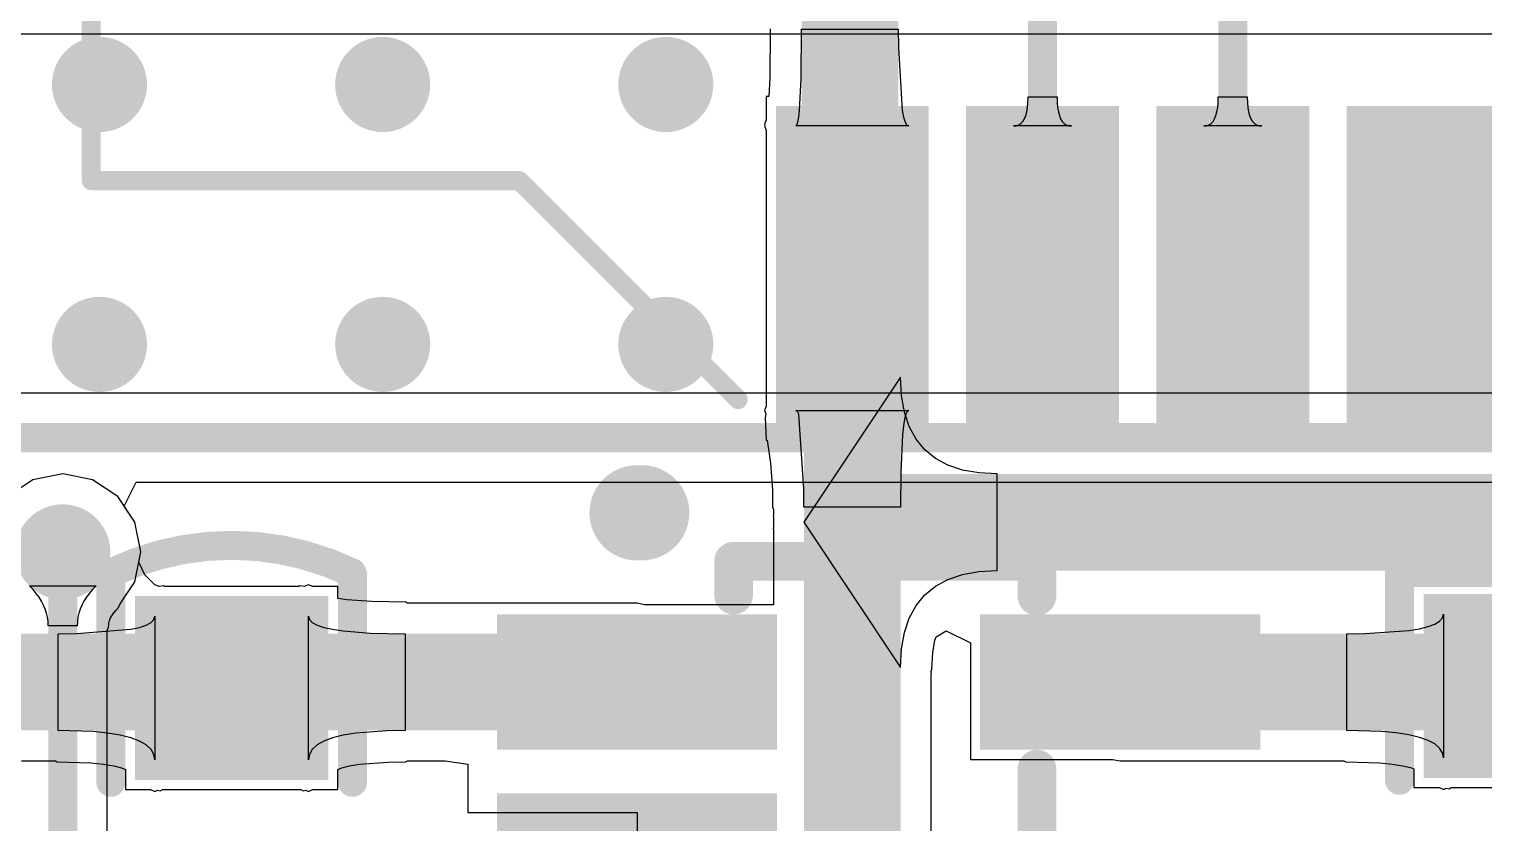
# Model space of a CAD drawing. Header units: millimetres. Extents: x 6.03 to 8.53, y 10.22 to 11.81.
# Drawn here: x 7.0856 to 7.3866, y 11.3652 to 11.5294 of the extents above; entities that cross this region are included whole.
import ezdxf

# ---------------------------------------------------------------- set-up
doc = ezdxf.new("R2010")
doc.units = ezdxf.units.MM
doc.header["$MEASUREMENT"] = 0
for name, color, linetype in [('BottomLayer', 5, 'Continuous'), ('MultiLayer', 9, 'Continuous'), ('TopLayer', 1, 'Continuous'), ('TopOverlay', 2, 'Continuous'), ('TopPaste', 8, 'Continuous'), ('TopSolder', 216, 'Continuous')]:
    doc.layers.add(name, color=color, linetype=linetype)

# ---------------------------------------------------------------- blocks, each defined once
blk = doc.blocks.new('C0603_16')
at = {"layer": 'TopLayer'}
for points in [[(-0.0125, 0.016), (-0.0425, 0.016), (-0.0125, -0.016), (-0.0425, -0.016)], [(0.0425, 0.016), (0.0125, 0.016), (0.0425, -0.016), (0.0125, -0.016)]]:
    blk.add_solid(points, dxfattribs=at)
at = {"layer": 'TopOverlay', "const_width": 0.006}
for points in [[(-0.05154, -0.02444, -0.22601), (-0.05133, 0.02486)], [(0.05154, 0.02444, -0.227259), (0.05134, -0.02486)]]:
    blk.add_lwpolyline(points, format="xyb", dxfattribs=at)
at = {"layer": 'TopOverlay', "const_width": 0.003}
for points in [[(-0.05284, 0.02486, 1), (-0.04983, 0.02486, 1)], [(-0.0525, 0.025, 1), (-0.0495, 0.025, 1)], [(-0.0095, 0.025, 1), (-0.0065, 0.025, 1)], [(0.0065, 0.025, 1), (0.0095, 0.025, 1)], [(0.0495, 0.025, 1), (0.0525, 0.025, 1)], [(0.05004, 0.02444, 1), (0.05304, 0.02444, 1)], [(-0.05304, -0.02444, 1), (-0.05004, -0.02444, 1)], [(-0.0525, -0.025, 1), (-0.0495, -0.025, 1)], [(-0.0095, -0.025, 1), (-0.0065, -0.025, 1)], [(0.0065, -0.025, 1), (0.0095, -0.025, 1)], [(0.0495, -0.025, 1), (0.0525, -0.025, 1)], [(0.04984, -0.02486, 1), (0.05284, -0.02486, 1)]]:
    blk.add_lwpolyline(points, format="xyb", close=True, dxfattribs=at)
at = {"layer": 'TopOverlay', "const_width": 0.006}
for points in [[(-0.051, 0.025), (-0.008, 0.025)], [(0.008, 0.025), (0.051, 0.025)], [(-0.051, -0.025), (-0.008, -0.025)], [(0.008, -0.025), (0.051, -0.025)]]:
    blk.add_lwpolyline(points, dxfattribs=at)
at = {"layer": 'TopPaste'}
for points in [[(-0.0125, 0.016), (-0.0425, 0.016), (-0.0125, -0.016), (-0.0425, -0.016)], [(0.0425, 0.016), (0.0125, 0.016), (0.0425, -0.016), (0.0125, -0.016)]]:
    blk.add_solid(points, dxfattribs=at)
at = {"layer": 'TopSolder'}
for points in [[(-0.0085, 0.02), (-0.0465, 0.02), (-0.0085, -0.02), (-0.0465, -0.02)], [(0.0465, 0.02), (0.0085, 0.02), (0.0465, -0.02), (0.0085, -0.02)]]:
    blk.add_solid(points, dxfattribs=at)
blk = doc.blocks.new('0603_34')
at = {"layer": 'TopLayer'}
for points in [[(-0.0425, -0.016), (-0.0125, -0.016), (-0.0425, 0.016), (-0.0125, 0.016)], [(0.0125, -0.016), (0.0425, -0.016), (0.0125, 0.016), (0.0425, 0.016)]]:
    blk.add_solid(points, dxfattribs=at)
at = {"layer": 'TopOverlay', "const_width": 0.006}
for points in [[(-0.051, 0.025), (-0.051, -0.025)], [(-0.051, 0.025), (-0.008, 0.025)], [(0.008, 0.025), (0.051, 0.025)], [(0.051, 0.025), (0.051, -0.025)], [(-0.051, -0.025), (-0.008, -0.025)], [(0.008, -0.025), (0.051, -0.025)]]:
    blk.add_lwpolyline(points, dxfattribs=at)
at = {"layer": 'TopOverlay', "const_width": 0.003}
for points in [[(-0.0525, 0.025, 1), (-0.0495, 0.025, 1)], [(-0.0525, 0.025, 1), (-0.0495, 0.025, 1)], [(-0.0095, 0.025, 1), (-0.0065, 0.025, 1)], [(0.0065, 0.025, 1), (0.0095, 0.025, 1)], [(0.0495, 0.025, 1), (0.0525, 0.025, 1)], [(0.0495, 0.025, 1), (0.0525, 0.025, 1)], [(-0.0525, -0.025, 1), (-0.0495, -0.025, 1)], [(-0.0525, -0.025, 1), (-0.0495, -0.025, 1)], [(-0.0095, -0.025, 1), (-0.0065, -0.025, 1)], [(0.0065, -0.025, 1), (0.0095, -0.025, 1)], [(0.0495, -0.025, 1), (0.0525, -0.025, 1)], [(0.0495, -0.025, 1), (0.0525, -0.025, 1)]]:
    blk.add_lwpolyline(points, format="xyb", close=True, dxfattribs=at)
at = {"layer": 'TopPaste'}
for points in [[(-0.0425, -0.016), (-0.0125, -0.016), (-0.0425, 0.016), (-0.0125, 0.016)], [(0.0125, -0.016), (0.0425, -0.016), (0.0125, 0.016), (0.0425, 0.016)]]:
    blk.add_solid(points, dxfattribs=at)
at = {"layer": 'TopSolder'}
for points in [[(-0.0465, -0.02), (-0.0085, -0.02), (-0.0465, 0.02), (-0.0085, 0.02)], [(0.0085, -0.02), (0.0465, -0.02), (0.0085, 0.02), (0.0465, 0.02)]]:
    blk.add_solid(points, dxfattribs=at)
blk = doc.blocks.new('SOT_23_5_41')
at = {"layer": 'TopLayer'}
for points in [[(-0.125, 0.085), (-0.125, 0.065), (-0.075, 0.085), (-0.075, 0.065)], [(-0.025, 0.085), (-0.025, 0.065), (0.025, 0.085), (0.025, 0.065)], [(-0.025, 0.047), (-0.025, 0.027), (0.025, 0.047), (0.025, 0.027)], [(-0.125, 0.01), (-0.125, -0.01), (-0.075, 0.01), (-0.075, -0.01)], [(-0.025, 0.01), (-0.025, -0.01), (0.025, 0.01), (0.025, -0.01)]]:
    blk.add_solid(points, dxfattribs=at)
at = {"layer": 'TopOverlay'}
for points, const_width in [([(-0.02, 0.09932), (-0.08276, 0.09932)], 0.008), ([(-0.08276, 0.09932), (-0.08276, 0.09224)], 0.008), ([(-0.02, 0.09932), (-0.02, 0.093)], 0.008), ([(-0.08276, 0.05724), (-0.08276, 0.018)], 0.008), ([(-0.08276, -0.01776), (-0.08276, -0.025)], 0.008), ([(-0.02, -0.018), (-0.02, -0.025)], 0.008), ([(-0.02, -0.025), (-0.08276, -0.025)], 0.008), ([(0, -0.035), (-0.001, -0.035)], 0.01969)]:
    blk.add_lwpolyline(points, dxfattribs=dict(at, const_width=const_width))
for points, const_width in [([(-0.08476, 0.09932, 1), (-0.08076, 0.09932, 1)], 0.004), ([(-0.08476, 0.09932, 1), (-0.08076, 0.09932, 1)], 0.004), ([(-0.022, 0.09932, 1), (-0.018, 0.09932, 1)], 0.004), ([(-0.022, 0.09932, 1), (-0.018, 0.09932, 1)], 0.004), ([(-0.022, 0.093, 1), (-0.018, 0.093, 1)], 0.004), ([(-0.08476, 0.09224, 1), (-0.08076, 0.09224, 1)], 0.004), ([(-0.08476, 0.05724, 1), (-0.08076, 0.05724, 1)], 0.004), ([(-0.08476, 0.018, 1), (-0.08076, 0.018, 1)], 0.004), ([(-0.08476, -0.01776, 1), (-0.08076, -0.01776, 1)], 0.004), ([(-0.022, -0.018, 1), (-0.018, -0.018, 1)], 0.004), ([(-0.08476, -0.025, 1), (-0.08076, -0.025, 1)], 0.004), ([(-0.08476, -0.025, 1), (-0.08076, -0.025, 1)], 0.004), ([(-0.022, -0.025, 1), (-0.018, -0.025, 1)], 0.004), ([(-0.022, -0.025, 1), (-0.018, -0.025, 1)], 0.004), ([(-0.00592, -0.035, 1), (0.00392, -0.035, 1)], 0.00984), ([(-0.00492, -0.035, 1), (0.00492, -0.035, 1)], 0.00984)]:
    blk.add_lwpolyline(points, format="xyb", close=True, dxfattribs=dict(at, const_width=const_width))
at = {"layer": 'TopPaste'}
for points in [[(-0.125, 0.085), (-0.125, 0.065), (-0.075, 0.085), (-0.075, 0.065)], [(-0.025, 0.085), (-0.025, 0.065), (0.025, 0.085), (0.025, 0.065)], [(-0.025, 0.047), (-0.025, 0.027), (0.025, 0.047), (0.025, 0.027)], [(-0.125, 0.01), (-0.125, -0.01), (-0.075, 0.01), (-0.075, -0.01)], [(-0.025, 0.01), (-0.025, -0.01), (0.025, 0.01), (0.025, -0.01)]]:
    blk.add_solid(points, dxfattribs=at)
at = {"layer": 'TopSolder'}
for points in [[(-0.129, 0.089), (-0.129, 0.061), (-0.071, 0.089), (-0.071, 0.061)], [(-0.029, 0.089), (-0.029, 0.061), (0.029, 0.089), (0.029, 0.061)], [(-0.029, 0.051), (-0.029, 0.023), (0.029, 0.051), (0.029, 0.023)], [(-0.129, 0.014), (-0.129, -0.014), (-0.071, 0.014), (-0.071, -0.014)], [(-0.029, 0.014), (-0.029, -0.014), (0.029, 0.014), (0.029, -0.014)]]:
    blk.add_solid(points, dxfattribs=at)
blk = doc.blocks.new('FFC1_0_SMT_15P_44')
at = {"layer": 'TopLayer'}
for points in [[(0.14567, 0.04567), (0.16929, 0.04567), (0.14567, 0.10472), (0.16929, 0.10472)], [(0.18504, 0.04567), (0.20866, 0.04567), (0.18504, 0.10472), (0.20866, 0.10472)], [(0.22441, 0.04567), (0.24803, 0.04567), (0.22441, 0.10472), (0.24803, 0.10472)], [(0.26378, 0.04567), (0.2874, 0.04567), (0.26378, 0.10472), (0.2874, 0.10472)]]:
    blk.add_solid(points, dxfattribs=at)
at = {"layer": 'TopOverlay', "const_width": 0.00394}
for points in [[(0.34449, 0.05709), (0.29921, 0.10236)], [(0.43307, 0.05709), (0.34449, 0.05709)], [(0.43307, 0.05709), (0.43307, -0.08858)]]:
    blk.add_lwpolyline(points, dxfattribs=at)
at = {"layer": 'TopOverlay', "const_width": 0.00197}
for points in [[(0.29823, 0.10236, 1), (0.3002, 0.10236, 1)], [(0.3435, 0.05709, 1), (0.34547, 0.05709, 1)], [(0.3435, 0.05709, 1), (0.34547, 0.05709, 1)], [(0.43209, 0.05709, 1), (0.43406, 0.05709, 1)], [(0.43209, 0.05709, 1), (0.43406, 0.05709, 1)]]:
    blk.add_lwpolyline(points, format="xyb", close=True, dxfattribs=at)
at = {"layer": 'TopPaste'}
for points in [[(0.14567, 0.04567), (0.16929, 0.04567), (0.14567, 0.10472), (0.16929, 0.10472)], [(0.18504, 0.04567), (0.20866, 0.04567), (0.18504, 0.10472), (0.20866, 0.10472)], [(0.22441, 0.04567), (0.24803, 0.04567), (0.22441, 0.10472), (0.24803, 0.10472)], [(0.26378, 0.04567), (0.2874, 0.04567), (0.26378, 0.10472), (0.2874, 0.10472)]]:
    blk.add_solid(points, dxfattribs=at)
at = {"layer": 'TopSolder'}
for points in [[(0.14167, 0.04167), (0.17329, 0.04167), (0.14167, 0.10872), (0.17329, 0.10872)], [(0.18104, 0.04167), (0.21266, 0.04167), (0.18104, 0.10872), (0.21266, 0.10872)], [(0.22041, 0.04167), (0.25203, 0.04167), (0.22041, 0.10872), (0.25203, 0.10872)], [(0.25978, 0.04167), (0.2914, 0.04167), (0.25978, 0.10872), (0.2914, 0.10872)]]:
    blk.add_solid(points, dxfattribs=at)

msp = doc.modelspace()

# ---------------------------------------------------------------- linework, layer by layer
at = {"layer": 'BottomLayer'}
for p, q in [((7.0729, 11.52842), (7.39722, 11.52842)), ((7.54337, 11.45406), (7.00506, 11.45406)), ((7.10526, 11.43071), (7.10773, 11.43571)), ((7.10773, 11.43571), (7.54624, 11.43571)), ((7.10744, 11.42744), (7.10526, 11.43071)), ((7.10867, 11.42126), (7.10744, 11.42744)), ((7.10744, 11.41508), (7.10867, 11.42126)), ((7.08637, 11.41346), (7.08563, 11.41423)), ((7.08563, 11.41423), (7.09941, 11.41423)), ((7.08703, 11.41268), (7.08637, 11.41346)), ((7.09867, 11.41346), (7.09801, 11.41268)), ((7.09941, 11.41423), (7.09867, 11.41346)), ((7.1044, 11.41053), (7.10744, 11.41508)), ((7.08761, 11.41189), (7.08703, 11.41268)), ((7.08812, 11.41108), (7.08761, 11.41189)), ((7.08855, 11.41026), (7.08812, 11.41108)), ((7.0889, 11.40943), (7.08855, 11.41026)), ((7.09649, 11.41026), (7.09614, 11.40943)), ((7.09692, 11.41108), (7.09649, 11.41026)), ((7.09743, 11.41189), (7.09692, 11.41108)), ((7.09801, 11.41268), (7.09743, 11.41189)), ((7.10409, 11.40973), (7.1044, 11.41053)), ((7.08917, 11.40859), (7.0889, 11.40943)), ((7.08936, 11.40773), (7.08917, 11.40859)), ((7.08948, 11.40686), (7.08936, 11.40773)), ((7.09568, 11.40773), (7.09556, 11.40686)), ((7.09587, 11.40859), (7.09568, 11.40773)), ((7.09614, 11.40943), (7.09587, 11.40859)), ((7.10214, 11.40687), (7.10224, 11.40717)), ((7.10224, 11.40717), (7.10237, 11.40749)), ((7.10237, 11.40749), (7.10256, 11.40785)), ((7.10256, 11.40785), (7.1028, 11.40823)), ((7.1028, 11.40823), (7.10311, 11.40865)), ((7.10311, 11.40865), (7.10349, 11.40911)), ((7.10349, 11.40911), (7.10409, 11.40973)), ((7.08952, 11.40598), (7.08948, 11.40686)), ((7.09552, 11.40598), (7.08952, 11.40598)), ((7.09556, 11.40686), (7.09552, 11.40598)), ((7.1017, 11.40503), (7.10201, 11.40569)), ((7.1017, 11.23479), (7.1017, 11.40503)), ((7.10201, 11.40569), (7.10203, 11.40628)), ((7.10203, 11.40628), (7.10207, 11.40658)), ((7.10207, 11.40658), (7.10214, 11.40687))]:
    msp.add_line(p, q, dxfattribs=at)
for points, const_width in [([(7.09521, 11.51791, 1), (7.10505, 11.51791, 1)], 0.00984), ([(7.15381, 11.51791, 1), (7.16365, 11.51791, 1)], 0.00984), ([(7.2124, 11.51791, 1), (7.22224, 11.51791, 1)], 0.00984), ([(7.09521, 11.46417, 1), (7.10505, 11.46417, 1)], 0.00984), ([(7.15381, 11.46417, 1), (7.16365, 11.46417, 1)], 0.00984), ([(7.2124, 11.46417, 1), (7.22224, 11.46417, 1)], 0.00984), ([(7.0876, 11.42126, 1), (7.09744, 11.42126, 1)], 0.00984), ([(7.09102, 11.42126, 1), (7.09402, 11.42126, 1)], 0.003)]:
    msp.add_lwpolyline(points, format="xyb", close=True, dxfattribs=dict(at, const_width=const_width))
at = {"layer": 'BottomLayer', "const_width": 0.006}
for points in [[(6.99335, 11.44488), (7.55004, 11.44488)], [(7.09252, 11.23098), (7.09252, 11.42126)]]:
    msp.add_lwpolyline(points, dxfattribs=at)
at = {"layer": 'MultiLayer', "const_width": 0.00984}
for points in [[(7.09521, 11.51791, 1), (7.10505, 11.51791, 1)], [(7.15381, 11.51791, 1), (7.16365, 11.51791, 1)], [(7.2124, 11.51791, 1), (7.22224, 11.51791, 1)], [(7.09521, 11.46417, 1), (7.10505, 11.46417, 1)], [(7.15381, 11.46417, 1), (7.16365, 11.46417, 1)], [(7.2124, 11.46417, 1), (7.22224, 11.46417, 1)], [(7.0876, 11.42126, 1), (7.09744, 11.42126, 1)]]:
    msp.add_lwpolyline(points, format="xyb", close=True, dxfattribs=at)
at = {"layer": 'TopLayer'}
for p, q in [((7.23894, 11.5294), (7.23883, 11.51932)), ((7.24532, 11.51913), (7.24543, 11.52933)), ((7.24543, 11.52933), (7.26543, 11.52933)), ((7.26543, 11.52933), (7.26546, 11.52553)), ((7.26546, 11.52553), (7.26621, 11.51253)), ((7.23883, 11.51932), (7.23864, 11.51545)), ((7.24499, 11.51253), (7.24532, 11.51913)), ((7.23864, 11.51545), (7.2381, 11.51545)), ((7.2381, 11.51545), (7.2381, 11.51051)), ((7.24484, 11.51113), (7.24499, 11.51253)), ((7.26621, 11.51253), (7.26649, 11.51113)), ((7.29201, 11.51227), (7.29216, 11.51317)), ((7.29216, 11.51317), (7.29225, 11.51419)), ((7.29225, 11.51419), (7.29228, 11.51533)), ((7.29228, 11.51533), (7.29828, 11.51533)), ((7.29828, 11.51533), (7.29831, 11.51419)), ((7.29831, 11.51419), (7.2984, 11.51317)), ((7.2984, 11.51317), (7.29855, 11.51227)), ((7.33138, 11.51227), (7.33153, 11.51317)), ((7.33153, 11.51317), (7.33162, 11.51419)), ((7.33162, 11.51419), (7.33165, 11.51533)), ((7.33165, 11.51533), (7.33765, 11.51533)), ((7.33765, 11.51533), (7.33768, 11.51419)), ((7.33768, 11.51419), (7.33777, 11.51317)), ((7.33777, 11.51317), (7.33792, 11.51227)), ((7.23782, 11.50956), (7.23772, 11.50933)), ((7.2381, 11.51051), (7.23774, 11.5098)), ((7.23774, 11.5098), (7.23782, 11.50956)), ((7.24422, 11.50933), (7.24445, 11.50953)), ((7.24445, 11.50953), (7.24465, 11.51013)), ((7.24465, 11.51013), (7.24484, 11.51113)), ((7.26649, 11.51113), (7.26682, 11.51013)), ((7.26682, 11.51013), (7.26719, 11.50953)), ((7.26719, 11.50953), (7.2676, 11.50933)), ((7.28985, 11.50939), (7.29036, 11.50957)), ((7.29036, 11.50957), (7.29081, 11.50987)), ((7.29081, 11.50987), (7.2912, 11.51029)), ((7.2912, 11.51029), (7.29153, 11.51083)), ((7.29153, 11.51083), (7.2918, 11.51149)), ((7.2918, 11.51149), (7.29201, 11.51227)), ((7.29855, 11.51227), (7.29876, 11.51149)), ((7.29876, 11.51149), (7.29903, 11.51083)), ((7.29903, 11.51083), (7.29936, 11.51029)), ((7.29936, 11.51029), (7.29975, 11.50987)), ((7.29975, 11.50987), (7.3002, 11.50957)), ((7.3002, 11.50957), (7.30071, 11.50939)), ((7.32922, 11.50939), (7.32973, 11.50957)), ((7.32973, 11.50957), (7.33018, 11.50987)), ((7.33018, 11.50987), (7.33057, 11.51029)), ((7.33057, 11.51029), (7.3309, 11.51083)), ((7.3309, 11.51083), (7.33117, 11.51149)), ((7.33117, 11.51149), (7.33138, 11.51227)), ((7.33792, 11.51227), (7.33813, 11.51149)), ((7.33813, 11.51149), (7.3384, 11.51083)), ((7.3384, 11.51083), (7.33873, 11.51029)), ((7.33873, 11.51029), (7.33912, 11.50987)), ((7.33912, 11.50987), (7.33957, 11.50957)), ((7.33957, 11.50957), (7.34008, 11.50939)), ((7.23772, 11.50933), (7.2381, 11.50842)), ((7.2381, 11.50842), (7.2381, 11.45142)), ((7.2676, 11.50933), (7.24422, 11.50933)), ((7.28928, 11.50933), (7.28985, 11.50939)), ((7.30128, 11.50933), (7.28928, 11.50933)), ((7.30071, 11.50939), (7.30128, 11.50933)), ((7.32865, 11.50933), (7.32922, 11.50939)), ((7.34065, 11.50933), (7.32865, 11.50933)), ((7.34008, 11.50939), (7.34065, 11.50933)), ((7.26591, 11.45738), (7.24591, 11.42738)), ((7.26611, 11.45358), (7.26591, 11.45738)), ((7.26671, 11.45018), (7.26611, 11.45358)), ((7.2381, 11.45142), (7.23772, 11.45051)), ((7.23772, 11.45051), (7.23802, 11.4498)), ((7.23794, 11.44933), (7.23789, 11.44904)), ((7.23802, 11.4498), (7.23794, 11.44933)), ((7.24454, 11.45031), (7.24422, 11.45051)), ((7.24422, 11.45051), (7.2676, 11.45051)), ((7.24482, 11.44971), (7.24454, 11.45031)), ((7.24589, 11.43431), (7.24482, 11.44971)), ((7.26771, 11.44718), (7.26671, 11.45018)), ((7.26699, 11.44971), (7.26673, 11.44871)), ((7.26728, 11.45031), (7.26699, 11.44971)), ((7.2676, 11.45051), (7.26728, 11.45031)), ((7.23789, 11.44904), (7.23809, 11.44439)), ((7.26651, 11.44731), (7.26633, 11.44551)), ((7.26673, 11.44871), (7.26651, 11.44731)), ((7.26911, 11.44458), (7.26771, 11.44718)), ((7.23809, 11.44439), (7.23829, 11.44439)), ((7.23829, 11.44439), (7.23829, 11.44439)), ((7.23829, 11.44439), (7.2383, 11.44439)), ((7.2383, 11.44439), (7.23901, 11.43959)), ((7.26633, 11.44551), (7.26597, 11.43771)), ((7.27091, 11.44238), (7.26911, 11.44458)), ((7.27311, 11.44058), (7.27091, 11.44238)), ((7.27571, 11.43918), (7.27311, 11.44058)), ((7.09252, 11.43741), (7.08634, 11.43618)), ((7.0987, 11.43618), (7.09252, 11.43741)), ((7.23901, 11.43959), (7.2394, 11.43407)), ((7.26597, 11.43771), (7.26591, 11.43051)), ((7.27871, 11.43818), (7.27571, 11.43918)), ((7.28211, 11.43758), (7.27871, 11.43818)), ((7.28591, 11.43738), (7.28211, 11.43758)), ((7.28591, 11.41738), (7.28591, 11.43738)), ((7.08634, 11.43618), (7.08179, 11.43314)), ((7.10394, 11.43268), (7.0987, 11.43618)), ((7.24591, 11.43051), (7.24589, 11.43431)), ((7.10744, 11.42744), (7.10394, 11.43268)), ((7.2394, 11.43407), (7.23941, 11.43048)), ((7.23941, 11.43048), (7.23959, 11.43005)), ((7.23959, 11.42873), (7.23954, 11.42865)), ((7.23954, 11.42865), (7.23959, 11.42838)), ((7.23959, 11.43005), (7.23959, 11.42873)), ((7.23959, 11.42838), (7.23959, 11.42638)), ((7.26591, 11.43051), (7.24591, 11.43051)), ((7.10867, 11.42126), (7.10744, 11.42744)), ((7.23959, 11.42638), (7.23954, 11.42611)), ((7.23954, 11.42611), (7.23959, 11.42602)), ((7.23959, 11.42602), (7.23959, 11.41034)), ((7.24591, 11.42738), (7.24591, 11.42738)), ((7.24591, 11.42738), (7.24591, 11.42738)), ((7.24591, 11.42738), (7.24591, 11.42738)), ((7.24591, 11.42738), (7.24591, 11.42738)), ((7.24591, 11.42738), (7.24591, 11.42738)), ((7.24591, 11.42738), (7.24591, 11.42738)), ((7.24591, 11.42738), (7.24591, 11.42738)), ((7.24591, 11.42738), (7.24591, 11.42738)), ((7.24591, 11.42738), (7.24591, 11.42738)), ((7.24591, 11.42738), (7.24591, 11.42738)), ((7.24591, 11.42738), (7.26591, 11.39738)), ((7.10824, 11.41911), (7.10867, 11.42126)), ((7.10952, 11.4165), (7.10824, 11.41911)), ((7.1116, 11.41448), (7.10952, 11.4165)), ((7.27571, 11.41558), (7.27871, 11.41658)), ((7.27871, 11.41658), (7.28211, 11.41718)), ((7.28211, 11.41718), (7.28591, 11.41738)), ((7.11247, 11.41413), (7.1116, 11.41448)), ((7.1134, 11.41423), (7.11247, 11.41413)), ((7.11355, 11.41411), (7.1134, 11.41423)), ((7.14141, 11.41411), (7.11355, 11.41411)), ((7.14156, 11.41423), (7.14141, 11.41411)), ((7.14249, 11.41413), (7.14156, 11.41423)), ((7.14336, 11.41448), (7.14249, 11.41413)), ((7.14426, 11.41411), (7.14336, 11.41448)), ((7.14948, 11.41411), (7.14426, 11.41411)), ((7.14948, 11.41165), (7.14948, 11.41411)), ((7.27091, 11.41238), (7.27311, 11.41418)), ((7.27311, 11.41418), (7.27571, 11.41558)), ((7.14955, 11.41164), (7.14948, 11.41165)), ((7.15129, 11.41138), (7.14955, 11.41164)), ((7.15648, 11.41097), (7.15129, 11.41138)), ((7.16349, 11.41083), (7.15648, 11.41097)), ((7.1639, 11.41065), (7.16349, 11.41083)), ((7.21136, 11.41065), (7.1639, 11.41065)), ((7.21294, 11.41034), (7.21136, 11.41065)), ((7.23959, 11.41034), (7.21294, 11.41034)), ((7.26771, 11.40758), (7.26911, 11.41018)), ((7.26911, 11.41018), (7.27091, 11.41238)), ((7.1108, 11.40667), (7.1114, 11.4073)), ((7.1114, 11.4073), (7.1116, 11.40799)), ((7.1116, 11.40799), (7.1116, 11.37823)), ((7.14336, 11.37823), (7.14336, 11.40799)), ((7.14336, 11.40799), (7.14356, 11.4073)), ((7.14356, 11.4073), (7.14416, 11.40667)), ((7.26671, 11.40458), (7.26771, 11.40758)), ((7.37746, 11.40694), (7.37806, 11.40763)), ((7.37806, 11.40763), (7.37826, 11.4084)), ((7.37826, 11.4084), (7.37826, 11.37864)), ((7.0916, 11.40434), (7.0954, 11.40437)), ((7.0916, 11.38434), (7.0916, 11.40434)), ((7.0954, 11.40437), (7.1066, 11.40525)), ((7.1066, 11.40525), (7.1084, 11.40565)), ((7.1084, 11.40565), (7.1098, 11.40613)), ((7.1098, 11.40613), (7.1108, 11.40667)), ((7.14416, 11.40667), (7.14516, 11.40613)), ((7.14516, 11.40613), (7.14656, 11.40565)), ((7.14656, 11.40565), (7.14836, 11.40525)), ((7.14836, 11.40525), (7.15056, 11.40492)), ((7.15056, 11.40492), (7.15616, 11.40448)), ((7.15616, 11.40448), (7.16336, 11.40434)), ((7.16336, 11.40434), (7.16336, 11.38434)), ((7.26611, 11.40118), (7.26671, 11.40458)), ((7.27326, 11.40372), (7.27536, 11.40496)), ((7.27536, 11.40496), (7.28036, 11.40248)), ((7.35826, 11.40434), (7.36206, 11.40438)), ((7.35826, 11.38434), (7.35826, 11.40434)), ((7.36206, 11.40438), (7.37106, 11.40499)), ((7.37106, 11.40499), (7.37326, 11.40535)), ((7.37326, 11.40535), (7.37506, 11.4058)), ((7.37506, 11.4058), (7.37646, 11.40633)), ((7.37646, 11.40633), (7.37746, 11.40694)), ((7.26591, 11.39738), (7.26611, 11.40118)), ((7.27257, 11.40044), (7.27302, 11.40298)), ((7.27302, 11.40298), (7.27326, 11.40372)), ((7.28036, 11.40248), (7.28036, 11.37834)), ((7.27239, 11.39704), (7.27257, 11.40044)), ((7.27222, 11.39668), (7.27239, 11.39704)), ((7.27222, 11.39638), (7.27222, 11.39668)), ((7.27227, 11.39611), (7.27222, 11.39638)), ((7.27222, 11.39602), (7.27227, 11.39611)), ((7.27222, 11.23693), (7.27222, 11.39602)), ((7.0988, 11.38409), (7.0916, 11.38434)), ((7.1018, 11.38379), (7.0988, 11.38409)), ((7.1044, 11.38336), (7.1018, 11.38379)), ((7.1066, 11.38281), (7.1044, 11.38336)), ((7.15056, 11.38336), (7.14836, 11.38281)), ((7.15316, 11.38379), (7.15056, 11.38336)), ((7.15956, 11.38427), (7.15316, 11.38379)), ((7.16336, 11.38434), (7.15956, 11.38427)), ((7.36546, 11.38411), (7.35826, 11.38434)), ((7.36846, 11.38382), (7.36546, 11.38411)), ((7.37106, 11.38342), (7.36846, 11.38382)), ((7.37326, 11.38291), (7.37106, 11.38342)), ((7.1084, 11.38214), (7.1066, 11.38281)), ((7.1098, 11.38134), (7.1084, 11.38214)), ((7.1108, 11.38043), (7.1098, 11.38134)), ((7.1114, 11.37939), (7.1108, 11.38043)), ((7.14416, 11.38043), (7.14356, 11.37939)), ((7.14516, 11.38134), (7.14416, 11.38043)), ((7.14656, 11.38214), (7.14516, 11.38134)), ((7.14836, 11.38281), (7.14656, 11.38214)), ((7.37506, 11.38229), (7.37326, 11.38291)), ((7.37646, 11.38155), (7.37506, 11.38229)), ((7.37746, 11.38069), (7.37646, 11.38155)), ((7.37806, 11.37973), (7.37746, 11.38069)), ((7.08399, 11.37802), (7.09099, 11.37802)), ((7.09099, 11.37802), (7.09138, 11.37784)), ((7.09138, 11.37784), (7.09836, 11.37761)), ((7.09836, 11.37761), (7.10094, 11.37735)), ((7.10094, 11.37735), (7.10308, 11.37699)), ((7.10308, 11.37699), (7.10467, 11.3766)), ((7.1116, 11.37823), (7.1114, 11.37939)), ((7.14356, 11.37939), (7.14336, 11.37823)), ((7.15029, 11.3766), (7.15188, 11.37699)), ((7.15188, 11.37699), (7.15393, 11.37733)), ((7.15393, 11.37733), (7.15986, 11.37778)), ((7.15986, 11.37778), (7.16346, 11.37784)), ((7.16346, 11.37784), (7.16388, 11.37802)), ((7.16388, 11.37802), (7.17165, 11.37802)), ((7.17165, 11.37802), (7.17636, 11.37734)), ((7.17636, 11.37734), (7.17636, 11.36734)), ((7.28036, 11.37834), (7.30979, 11.37834)), ((7.30979, 11.37834), (7.31136, 11.37802)), ((7.31136, 11.37802), (7.35766, 11.37802)), ((7.35766, 11.37802), (7.35806, 11.37784)), ((7.35806, 11.37784), (7.36505, 11.37762)), ((7.36505, 11.37762), (7.36766, 11.37738)), ((7.36766, 11.37738), (7.36983, 11.37704)), ((7.36983, 11.37704), (7.37145, 11.37667)), ((7.37826, 11.37864), (7.37806, 11.37973)), ((7.10467, 11.3766), (7.10548, 11.37629)), ((7.10548, 11.37629), (7.10548, 11.37211)), ((7.14948, 11.37629), (7.15029, 11.3766)), ((7.14948, 11.37211), (7.14948, 11.37629)), ((7.37145, 11.37667), (7.37214, 11.37643)), ((7.37214, 11.37643), (7.37214, 11.37252)), ((7.10548, 11.37211), (7.11069, 11.37211)), ((7.11069, 11.37211), (7.1116, 11.37174)), ((7.1116, 11.37174), (7.11214, 11.37196)), ((7.11214, 11.37196), (7.1127, 11.37183)), ((7.1127, 11.37183), (7.11315, 11.37211)), ((7.11315, 11.37211), (7.14181, 11.37211)), ((7.14181, 11.37211), (7.14226, 11.37183)), ((7.14226, 11.37183), (7.14282, 11.37196)), ((7.14282, 11.37196), (7.14336, 11.37174)), ((7.14336, 11.37174), (7.14426, 11.37211)), ((7.14426, 11.37211), (7.14948, 11.37211)), ((7.37214, 11.37252), (7.37736, 11.37252)), ((7.37736, 11.37252), (7.37826, 11.37215)), ((7.37826, 11.37215), (7.37884, 11.37239)), ((7.37884, 11.37239), (7.37944, 11.37226)), ((7.37944, 11.37226), (7.37985, 11.37252)), ((7.37985, 11.37252), (7.40843, 11.37252)), ((7.17636, 11.36734), (7.21136, 11.36734)), ((7.21136, 11.36734), (7.21136, 11.34734))]:
    msp.add_line(p, q, dxfattribs=at)
for points, const_width in [([(7.25543, 11.46911), (7.25543, 11.63031)], 0.02), ([(7.29528, 11.47992), (7.29528, 11.63031)], 0.006), ([(7.33465, 11.47992), (7.33465, 11.63031)], 0.006), ([(7.25591, 11.42738), (7.25591, 11.47992)], 0.02), ([(7.25591, 11.42738), (7.55527, 11.42738)], 0.02), ([(7.25591, 11.16946), (7.25591, 11.42738)], 0.02), ([(6.80906, 11.42126), (7.09252, 11.42126)], 0.006), ([(6.79228, 11.39434), (7.21136, 11.39434)], 0.02), ([(7.31136, 11.39434), (7.49082, 11.39434)], 0.02)]:
    msp.add_lwpolyline(points, dxfattribs=dict(at, const_width=const_width))
for points, const_width in [([(7.09521, 11.51791, 1), (7.10505, 11.51791, 1)], 0.00984), ([(7.15381, 11.51791, 1), (7.16365, 11.51791, 1)], 0.00984), ([(7.2124, 11.51791, 1), (7.22224, 11.51791, 1)], 0.00984), ([(7.25091, 11.47992, 1), (7.26091, 11.47992, 1)], 0.01), ([(7.29378, 11.47992, 1), (7.29678, 11.47992, 1)], 0.003), ([(7.33315, 11.47992, 1), (7.33615, 11.47992, 1)], 0.003), ([(7.25043, 11.46911, 1), (7.26043, 11.46911, 1)], 0.01), ([(7.09521, 11.46417, 1), (7.10505, 11.46417, 1)], 0.00984), ([(7.15381, 11.46417, 1), (7.16365, 11.46417, 1)], 0.00984), ([(7.2124, 11.46417, 1), (7.22224, 11.46417, 1)], 0.00984), ([(7.25091, 11.42738, 1), (7.26091, 11.42738, 1)], 0.01), ([(7.25091, 11.42738, 1), (7.26091, 11.42738, 1)], 0.01), ([(7.25091, 11.42738, 1), (7.26091, 11.42738, 1)], 0.01), ([(7.0876, 11.42126, 1), (7.09744, 11.42126, 1)], 0.00984), ([(7.09102, 11.42126, 1), (7.09402, 11.42126, 1)], 0.003), ([(7.20636, 11.39434, 1), (7.21636, 11.39434, 1)], 0.01), ([(7.30636, 11.39434, 1), (7.31636, 11.39434, 1)], 0.01)]:
    msp.add_lwpolyline(points, format="xyb", close=True, dxfattribs=dict(at, const_width=const_width))

# ---------------------------------------------------------------- block references
for name, p, rotation in [('FFC1_0_SMT_15P_44', (7.5315, 11.55512), 180), ('SOT_23_5_41', (7.21136, 11.39434), 180), ('C0603_16', (7.12748, 11.36561), 270), ('0603_34', (7.39414, 11.36602), 270)]:
    msp.add_blockref(name, p, dxfattribs=dict(rotation=rotation))

doc.saveas('drawing.dxf')
